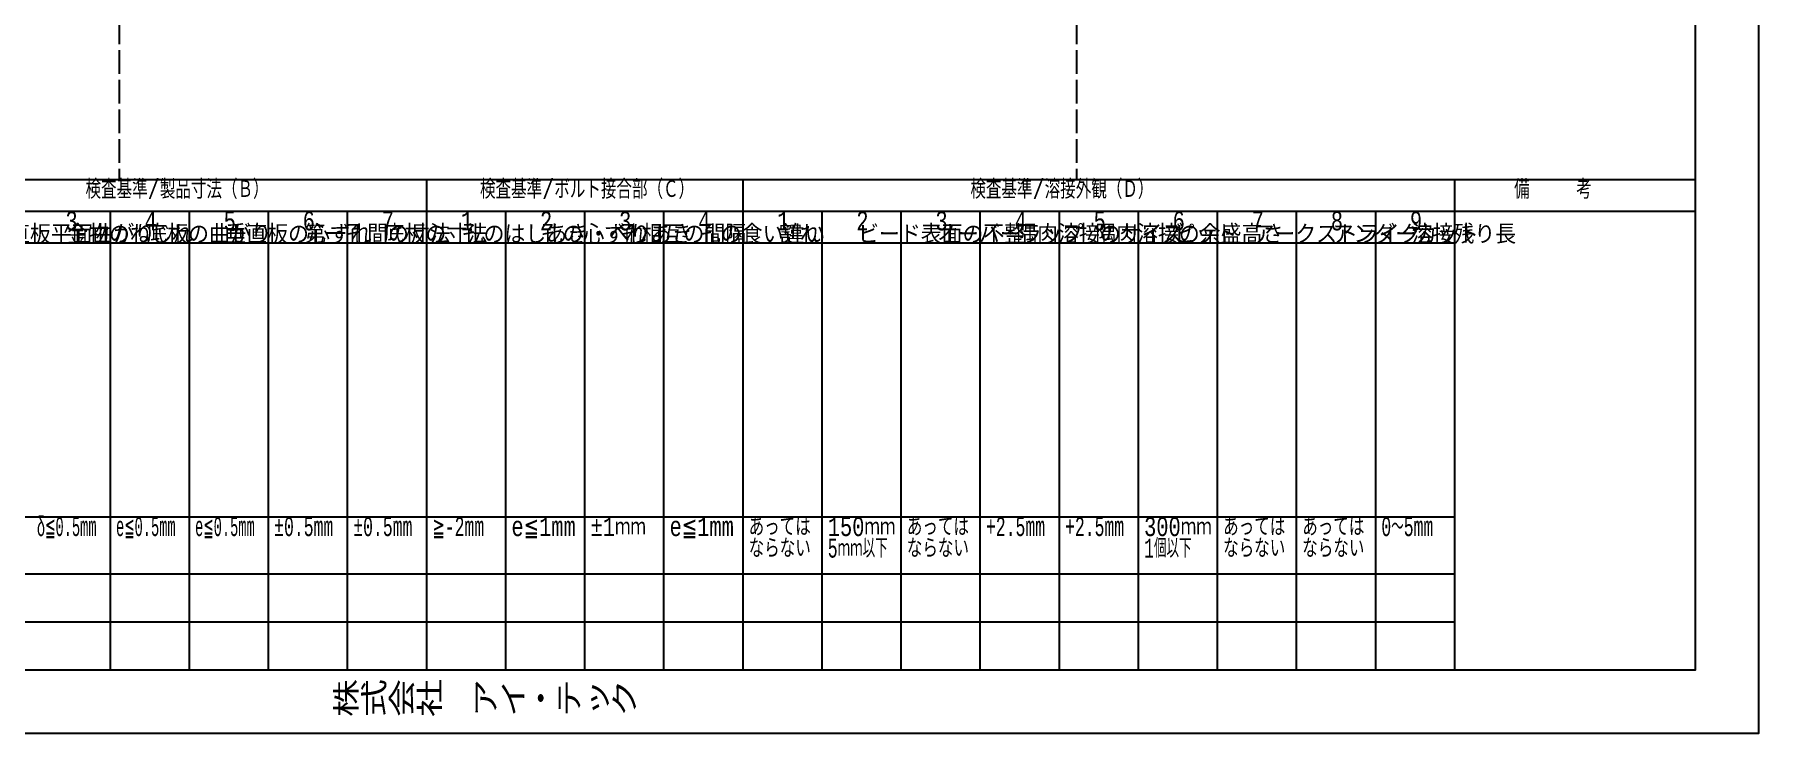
# Model space of a CAD drawing. Header units: millimetres. Extents: x 0 to 29624, y 0 to 14691.
# Drawn here: x 4548 to 6728, y 0 to 883 of the extents above; entities that cross this region are included whole.
import ezdxf
from ezdxf.enums import TextEntityAlignment as Align

# ---------------------------------------------------------------- set-up
doc = ezdxf.new("R2010")
doc.units = ezdxf.units.MM
doc.header["$LTSCALE"] = 5
doc.linetypes.add('DASHED', pattern=[7.5, 6, -1.5])
doc.layers.get('0').update_dxf_attribs({"color": 255})
for name, color, linetype in [('LAYER6', 7, 'Continuous'), ('寸法', 4, 'Continuous'), ('文字', 7, 'Continuous')]:
    doc.layers.add(name, color=color, linetype=linetype)
doc.styles.add('DLSTANDARD1', font='monotxt.shx', dxfattribs={"width": 0.6, "bigfont": 'extfont'})
doc.styles.get("Standard").update_dxf_attribs({"font": 'simplex.shx', "width": 0.7, "height": 2.5, "bigfont": '@extfont2.shx'})
doc.styles.add('TATEGAKI', font='txt', dxfattribs={"bigfont": 'bigfont.shx'})

msp = doc.modelspace()

# ---------------------------------------------------------------- linework, layer by layer
at = {"linetype": 'DASHED', "lineweight": -3}
for p, q in [((4654.899, 2176), (4654.899, 700)), ((5865.799, 2176), (5865.799, 700))]:
    msp.add_line(p, q, dxfattribs=at)
at = {"linetype": 'Continuous', "lineweight": -3}
for p, q in [((3444, 700), (6648, 700)), ((3444, 660), (6648, 660)), ((3444, 620), (6344, 620)), ((3444, 273.709), (6344, 273.709)), ((3444, 201.936), (6344, 201.936)), ((3444, 140.968), (6344, 140.968))]:
    msp.add_line(p, q, dxfattribs=at)
for points in [[(3364, 2376), (6728, 2376), (6728, 0), (3364, 0)], [(3444, 2296), (6648, 2296), (6648, 80), (3444, 80)]]:
    msp.add_lwpolyline(points, close=True, dxfattribs=at)
at = {"layer": '寸法', "linetype": 'Continuous'}
for p, q in [((5044, 80), (5044, 700)), ((5444, 80), (5444, 700)), ((6344, 80), (6344, 700)), ((4644, 80), (4644, 660)), ((4744, 80), (4744, 660)), ((4844, 80), (4844, 660)), ((4944, 80), (4944, 660)), ((5144, 80), (5144, 660)), ((5244, 80), (5244, 660)), ((5344, 80), (5344, 660)), ((5544, 80), (5544, 660)), ((5644, 80), (5644, 660)), ((5744, 80), (5744, 660)), ((5844, 80), (5844, 660)), ((5944, 80), (5944, 660)), ((6044, 80), (6044, 660)), ((6144, 80), (6144, 660)), ((6244, 80), (6244, 660))]:
    msp.add_line(p, q, dxfattribs=at)

# ---------------------------------------------------------------- texts
at = {"layer": 'LAYER6', "color": 0, "linetype": 'Continuous', "lineweight": -3, "width": 0.8}
msp.add_text('株式会社\u3000アイ・テック', height=40, dxfattribs=at).set_placement((4924.093, 22.755))
at = {"layer": '文字', "color": 0, "linetype": 'Continuous', "ltscale": 6, "style": 'DLSTANDARD1'}
for s, width, p in [('検査基準/製品寸法（Ｂ）', 0.74375, (4612.562, 668.574)), ('検査基準/ボルト接合部（Ｃ）', 0.74375, (5111.39, 668.574)), ('検査基準/溶接外観（Ｄ）', 0.74375, (5731.439, 668.574)), ('備\u3000\u3000\u3000考', 0.74375, (6419.016, 668.574)), ('3', 0.74375, (4587.207, 628.574)), ('4', 0.74375, (4687.207, 628.574)), ('5', 0.74375, (4787.207, 628.574)), ('6', 0.74375, (4887.207, 628.574)), ('7', 0.74375, (4987.207, 628.574)), ('1', 0.74375, (5087.207, 628.574)), ('2', 0.74375, (5187.207, 628.574)), ('3', 0.74375, (5287.207, 628.574)), ('4', 0.74375, (5387.207, 628.574)), ('1', 0.74375, (5487.207, 628.574)), ('2', 0.74375, (5587.207, 628.574)), ('3', 0.74375, (5687.207, 628.574)), ('4', 0.74375, (5787.207, 628.574)), ('5', 0.74375, (5887.207, 628.574)), ('6', 0.74375, (5987.207, 628.574)), ('7', 0.74375, (6087.207, 628.574)), ('8', 0.74375, (6187.207, 628.574)), ('δ≦0.5mm', 0.5, (4551.094, 242.284)), ('e≦0.5mm', 0.5, (4651.094, 242.284)), ('e≦0.5mm', 0.5, (4751.094, 242.284)), ('±0.5mm', 0.6, (4851.094, 242.284)), ('±0.5mm', 0.6, (4951.094, 242.284)), ('≧-2mm', 0.6, (5051.094, 242.284)), ('e≦1mm', 0.74375, (5151.094, 242.284)), ('±1ｍｍ', 0.74375, (5251.094, 242.284)), ('e≦1mm', 0.74375, (5351.094, 242.284)), ('あっては', 0.74375, (5451.094, 242.284)), ('150ｍｍ', 0.74375, (5551.094, 242.284)), ('あっては', 0.74375, (5651.094, 242.284)), ('+2.5mm', 0.6, (5751.094, 242.284)), ('+2.5mm', 0.6, (5851.094, 242.284)), ('300ｍｍ', 0.74375, (5951.094, 242.284)), ('あっては', 0.74375, (6051.094, 242.284)), ('あっては', 0.74375, (6151.094, 242.284)), ('ならない', 0.74375, (5451.094, 215.08)), ('5ｍｍ以下', 0.6, (5551.094, 215.08)), ('ならない', 0.74375, (5651.094, 215.08)), ('1個以下', 0.6, (5951.094, 215.08)), ('ならない', 0.74375, (6051.094, 215.08)), ('ならない', 0.74375, (6151.094, 215.08))]:
    msp.add_text(s, height=24, dxfattribs=dict(at, width=width)).set_placement(p, align=Align.BOTTOM_LEFT)
at = {"layer": '文字', "color": 1, "linetype": 'Continuous', "ltscale": 6, "style": 'DLSTANDARD1'}
for s, width, p in [('9', 0.74375, (6287.207, 628.574)), ('0～5mm', 0.6, (6251.094, 242.284))]:
    msp.add_text(s, height=24, dxfattribs=dict(at, width=width)).set_placement(p, align=Align.BOTTOM_LEFT)
at = {"layer": '文字', "color": 0, "linetype": 'Continuous', "ltscale": 6, "style": 'TATEGAKI'}
for s, p in [('垂直板平面曲がり', (4489.476, 611.673)), ('金物のねじれ', (4589.476, 611.673)), ('底板の曲がり', (4689.476, 611.673)), ('垂直板の心ずれ', (4789.476, 611.673)), ('第一孔間の寸法', (4889.476, 611.673)), ('底板の寸法', (4989.476, 611.673)), ('孔のはしあき・へりあき', (5089.476, 611.673)), ('孔の心ずれ', (5189.476, 611.673)), ('孔相互の間隔', (5289.476, 611.673)), ('孔の食い違い', (5389.476, 611.673)), ('割れ', (5489.476, 611.673)), ('ビード表面の不整', (5589.476, 611.673)), ('オーバーラップ', (5689.476, 611.673)), ('隅肉溶接のサイズ', (5789.476, 611.673)), ('隅肉溶接の余盛高さ', (5889.476, 611.673)), ('ピット', (5989.476, 611.673)), ('アークストライク', (6089.476, 611.673)), ('アンダーカット', (6189.476, 611.673))]:
    msp.add_text(s, height=24, dxfattribs=at).set_placement(p, align=Align.BOTTOM_LEFT)
at = {"layer": '文字', "color": 1, "linetype": 'Continuous', "ltscale": 6, "style": 'TATEGAKI'}
msp.add_text('溶接残り長', height=24, dxfattribs=at).set_placement((6289.476, 611.673), align=Align.BOTTOM_LEFT)

doc.saveas('drawing.dxf')
